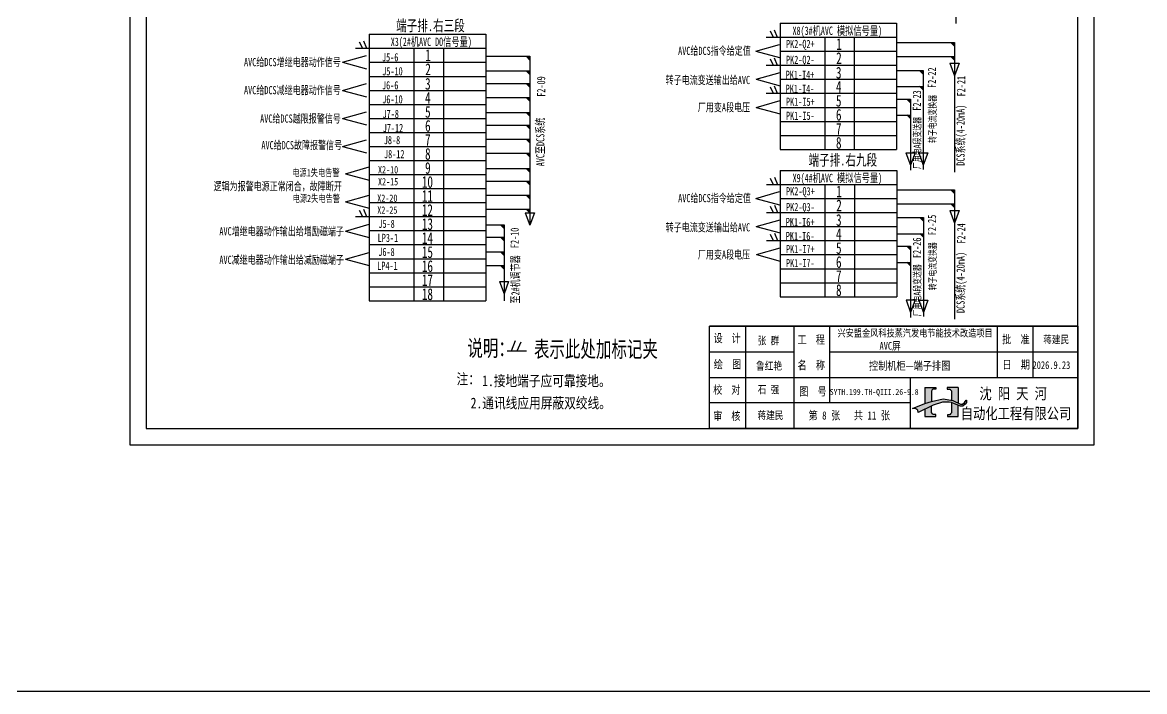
# Model space of a CAD drawing. Header units: millimetres. Extents: x -2527 to 7788, y -1442 to 1215.
# Drawn here: x 4668 to 5359, y -1442 to -1030 of the extents above; entities that cross this region are included whole.
import ezdxf

# ---------------------------------------------------------------- set-up
doc = ezdxf.new("R2010")
doc.units = ezdxf.units.MM
doc.header["$MEASUREMENT"] = 0
doc.styles.add('_HZTXT', font='', dxfattribs={"width": 0.8})
doc.styles.get("Standard").update_dxf_attribs({"font": '', "width": 0.7, "height": 6})
doc.styles.get('_HZTXT').set_extended_font_data('SimSun')
doc.styles.get('Standard').set_extended_font_data('SimSun')

msp = doc.modelspace()

# ---------------------------------------------------------------- hatches: boundary and pattern name
for points in [[(5239.63, -1042.34), (5241.88, -1044.6), (5241.88, -1042.34)], [(4978.13, -1050.86), (4980.39, -1053.13), (4980.39, -1050.86)], [(5239.63, -1050.98), (5241.88, -1053.24), (5241.88, -1050.98)], [(4978.13, -1059.77), (4980.39, -1062.04), (4980.39, -1059.77)], [(5220.43, -1059.5), (5222.69, -1061.77), (5222.69, -1059.5)], [(4978.13, -1067.6), (4980.39, -1069.87), (4980.39, -1067.6)], [(5220.43, -1069.28), (5222.69, -1071.55), (5222.69, -1069.28)], [(4978.13, -1076.16), (4980.39, -1078.43), (4980.39, -1076.16)], [(5212.6, -1077.16), (5214.86, -1079.42), (5214.86, -1077.16)], [(4978.13, -1085.42), (4980.39, -1087.69), (4980.39, -1085.42)], [(5212.6, -1086.94), (5214.86, -1089.21), (5214.86, -1086.94)], [(4978.13, -1093.25), (4980.39, -1095.51), (4980.39, -1093.25)], [(4978.13, -1101.89), (4980.38, -1104.15), (4980.38, -1101.89)], [(4978.13, -1110.53), (4980.38, -1112.79), (4980.38, -1110.53)], [(4978.13, -1119.98), (4980.39, -1122.25), (4980.39, -1119.98)], [(4978.13, -1127.81), (4980.39, -1130.07), (4980.39, -1127.81)], [(5239.66, -1133.08), (5241.92, -1135.35), (5241.92, -1133.08)], [(4978.13, -1136.45), (4980.38, -1138.71), (4980.38, -1136.45)], [(4978.13, -1145.09), (4980.38, -1147.35), (4980.38, -1145.09)], [(5239.66, -1141.72), (5241.92, -1143.99), (5241.92, -1141.72)], [(5220.47, -1150.24), (5222.73, -1152.51), (5222.73, -1150.24)], [(4962.19, -1154.59), (4964.45, -1156.86), (4964.45, -1154.59)], [(5220.47, -1160.03), (5222.73, -1162.3), (5222.73, -1160.03)], [(4962.19, -1162.2), (4964.45, -1164.47), (4964.45, -1162.2)], [(5212.64, -1167.9), (5214.9, -1170.17), (5214.9, -1167.9)], [(4962.19, -1171.33), (4964.45, -1173.6), (4964.45, -1171.33)], [(4962.19, -1179.73), (4964.45, -1182), (4964.45, -1179.73)], [(5212.64, -1177.68), (5214.9, -1179.95), (5214.9, -1177.68)]]:
    msp.add_hatch(color=0).paths.add_polyline_path(points)
h = msp.add_hatch(color=0)
h.paths.add_polyline_path([(5244.16, -1254.79), (5237.36, -1254.79), (5237.36, -1255.99), (5238.83, -1255.99, -0.099172), (5240.17, -1256.88), (5240.17, -1262.86), (5240.82, -1262.99), (5244.18, -1264.54)])
h.paths.add_polyline_path([(5223.7, -1264.84), (5227.77, -1263.54), (5227.77, -1257.07), (5228.18, -1256.41), (5228.88, -1255.88), (5230.38, -1255.88), (5230.38, -1254.84), (5223.7, -1254.84)])
h.paths.add_polyline_path([(5228.71, -1265.82), (5234.49, -1263.85), (5238.72, -1263.85), (5240.18, -1264.18), (5241.99, -1264.92), (5245.71, -1266.43), (5246.99, -1266.43), (5248.44, -1265.19), (5249.26, -1264.09), (5249.26, -1262.6), (5249.15, -1262.74), (5248.02, -1264.21), (5246.91, -1265.12), (5245.56, -1265.18), (5240.82, -1262.99), (5234.88, -1261.82), (5227.71, -1263.56), (5223.74, -1264.83), (5216.02, -1267.74), (5218.13, -1268.06), (5219.43, -1268.93), (5219.47, -1270.26)])
h.paths.add_polyline_path([(5227.67, -1270.24), (5227.68, -1266.31), (5223.67, -1268.24), (5223.67, -1272.83), (5230.49, -1272.83), (5230.49, -1271.57), (5228.85, -1271.57), (5228.36, -1271.02)])
h.paths.add_polyline_path([(5244.18, -1265.81), (5241.99, -1264.92), (5240.18, -1264.18), (5240.18, -1270.4), (5239.5, -1271.12), (5238.98, -1271.67), (5237.56, -1271.67), (5237.56, -1272.71), (5244.18, -1272.71)])

# ---------------------------------------------------------------- linework, layer by layer
at = {"color": 0}
for p, q in [((5242.78, -950.87), (5242.78, -1030.68)), ((5134.53, -1030.45), (5206.28, -1030.45)), ((5134.53, -1030.45), (5202.64, -1030.45)), ((5134.53, -1030.45), (5134.53, -1108.21)), ((5158, -1030.45), (5202.64, -1030.45)), ((5158, -1030.45), (5202.64, -1030.45)), ((5206.28, -1030.45), (5206.28, -1108.21)), ((4881.44, -1037.28), (4953.19, -1037.28)), ((4881.44, -1037.28), (4949.55, -1037.28)), ((4953.19, -1037.28), (4953.19, -1201.44)), ((5119.45, -1047.64), (5134.15, -1043.49)), ((5134.53, -1039.09), (5206.28, -1039.09)), ((5134.53, -1039.09), (5202.64, -1039.09)), ((5158, -1039.09), (5202.64, -1039.09)), ((5158, -1039.09), (5202.64, -1039.09)), ((5162.06, -1039.09), (5162.06, -1108.21)), ((5180.19, -1039.09), (5180.19, -1108.21)), ((5206.28, -1042.34), (5241.88, -1042.34)), ((5239.63, -1042.34), (5241.88, -1044.6)), ((5241.88, -1042.34), (5241.88, -1122.14)), ((4864.97, -1054.56), (4879.67, -1050.41)), ((4881.44, -1045.92), (4953.19, -1045.92)), ((4881.44, -1045.92), (4949.55, -1045.92)), ((4904.91, -1045.92), (4949.55, -1045.92)), ((4904.91, -1045.92), (4949.55, -1045.92)), ((4908.97, -1045.92), (4908.97, -1201.44)), ((4927.1, -1045.92), (4927.1, -1201.44)), ((5119.45, -1047.64), (5134.15, -1051.56)), ((5134.53, -1047.73), (5206.28, -1047.73)), ((5134.53, -1047.73), (5202.64, -1047.73)), ((5158, -1047.73), (5202.64, -1047.73)), ((5158, -1047.73), (5202.64, -1047.73)), ((4864.97, -1054.56), (4879.67, -1058.48)), ((4881.44, -1054.56), (4953.19, -1054.56)), ((4881.44, -1054.56), (4949.55, -1054.56)), ((4904.91, -1054.56), (4949.55, -1054.56)), ((4904.91, -1054.56), (4949.55, -1054.56)), ((4953.19, -1050.86), (4980.39, -1050.86)), ((4978.13, -1050.86), (4980.39, -1053.13)), ((4980.39, -1050.86), (4980.39, -1154.93)), ((5134.53, -1056.37), (5206.28, -1056.37)), ((5134.53, -1056.37), (5202.64, -1056.37)), ((5158, -1056.37), (5202.64, -1056.37)), ((5158, -1056.37), (5202.64, -1056.37)), ((5158, -1056.37), (5202.64, -1056.37)), ((5158, -1056.37), (5202.64, -1056.37)), ((5206.28, -1050.98), (5241.88, -1050.98)), ((5239.05, -1055.18), (5241.88, -1062.85)), ((5239.05, -1055.18), (5244.72, -1055.18)), ((5239.63, -1050.98), (5241.88, -1053.24)), ((5244.72, -1055.18), (5241.88, -1062.85)), ((4881.44, -1063.2), (4953.19, -1063.2)), ((4881.44, -1063.2), (4949.55, -1063.2)), ((4904.91, -1063.2), (4949.55, -1063.2)), ((4904.91, -1063.2), (4949.55, -1063.2)), ((4904.91, -1063.2), (4949.55, -1063.2)), ((4904.91, -1063.2), (4949.55, -1063.2)), ((4953.19, -1059.77), (4980.39, -1059.77)), ((4978.13, -1059.77), (4980.39, -1062.04)), ((5119.77, -1065.01), (5134.48, -1060.86)), ((5220.43, -1059.5), (5222.69, -1061.77)), ((5222.7, -1059.5), (5222.7, -1120.49)), ((4864.97, -1071.84), (4879.67, -1067.69)), ((4953.19, -1067.6), (4980.39, -1067.6)), ((4978.13, -1067.6), (4980.39, -1069.87)), ((5119.77, -1065.01), (5134.48, -1068.94)), ((5134.53, -1065.01), (5206.28, -1065.01)), ((5134.53, -1065.01), (5202.64, -1065.01)), ((5220.43, -1069.28), (5222.69, -1071.55)), ((4864.97, -1071.84), (4879.67, -1075.76)), ((4881.44, -1071.84), (4953.19, -1071.84)), ((4881.44, -1071.84), (4949.55, -1071.84)), ((4953.19, -1076.16), (4980.39, -1076.16)), ((4978.13, -1076.16), (4980.39, -1078.43)), ((5119.83, -1082.29), (5134.53, -1078.14)), ((5134.53, -1073.65), (5206.28, -1073.65)), ((5134.53, -1073.65), (5202.64, -1073.65)), ((5212.6, -1077.16), (5214.86, -1079.42)), ((5214.87, -1077.16), (5214.87, -1120.99)), ((4864.97, -1089.12), (4879.67, -1084.97)), ((4881.44, -1080.48), (4953.19, -1080.48)), ((4881.44, -1080.48), (4949.55, -1080.48)), ((5119.83, -1082.29), (5134.53, -1086.22)), ((5134.53, -1082.29), (5206.28, -1082.29)), ((5134.53, -1082.29), (5202.64, -1082.29)), ((5158, -1082.29), (5202.64, -1082.29)), ((5158, -1082.29), (5202.64, -1082.29)), ((4864.97, -1089.12), (4879.67, -1093.04)), ((4881.44, -1089.12), (4953.19, -1089.12)), ((4881.44, -1089.12), (4949.55, -1089.12)), ((4904.91, -1089.12), (4949.55, -1089.12)), ((4904.91, -1089.12), (4949.55, -1089.12)), ((4953.19, -1085.42), (4980.39, -1085.42)), ((4978.13, -1085.42), (4980.39, -1087.69)), ((5134.53, -1090.93), (5206.28, -1090.93)), ((5134.53, -1090.93), (5202.64, -1090.93)), ((5158, -1090.93), (5202.64, -1090.93)), ((5158, -1090.93), (5202.64, -1090.93)), ((5212.6, -1086.94), (5214.86, -1089.21)), ((4881.44, -1097.76), (4953.19, -1097.76)), ((4881.44, -1097.76), (4949.55, -1097.76)), ((4904.91, -1097.76), (4949.55, -1097.76)), ((4904.91, -1097.76), (4949.55, -1097.76)), ((4953.19, -1093.25), (4980.39, -1093.25)), ((4978.13, -1093.25), (4980.39, -1095.51)), ((4864.97, -1106.4), (4879.67, -1102.25)), ((4953.19, -1101.89), (4980.39, -1101.89)), ((4978.13, -1101.89), (4980.38, -1104.15)), ((5134.53, -1099.57), (5206.28, -1099.57)), ((5134.53, -1099.57), (5202.64, -1099.57)), ((5158, -1099.57), (5202.64, -1099.57)), ((5158, -1099.57), (5202.64, -1099.57)), ((4864.97, -1106.4), (4879.67, -1110.32)), ((4881.44, -1106.4), (4953.19, -1106.4)), ((4881.44, -1106.4), (4949.55, -1106.4)), ((4904.91, -1106.4), (4949.55, -1106.4)), ((4904.91, -1106.4), (4949.55, -1106.4)), ((4953.19, -1110.53), (4980.39, -1110.53)), ((4978.13, -1110.53), (4980.38, -1112.79)), ((5134.53, -1108.21), (5206.28, -1108.21)), ((5134.53, -1108.21), (5202.64, -1108.21)), ((5158, -1108.21), (5202.64, -1108.21)), ((5158, -1108.21), (5202.64, -1108.21)), ((5158, -1108.21), (5202.64, -1108.21)), ((5158, -1108.21), (5202.64, -1108.21)), ((5158, -1108.21), (5202.64, -1108.21)), ((5158, -1108.21), (5202.64, -1108.21)), ((5212.04, -1110.22), (5214.87, -1117.9)), ((5212.04, -1110.22), (5217.7, -1110.22)), ((5217.7, -1110.22), (5214.87, -1117.9)), ((5219.87, -1110.29), (5222.7, -1117.97)), ((5219.87, -1110.29), (5225.53, -1110.29)), ((5225.53, -1110.29), (5222.7, -1117.97)), ((4866.74, -1123.18), (4881.44, -1119.03)), ((4881.44, -1115.04), (4953.19, -1115.04)), ((4881.44, -1115.04), (4949.55, -1115.04)), ((4904.91, -1115.04), (4949.55, -1115.04)), ((4904.91, -1115.04), (4949.55, -1115.04)), ((4904.91, -1115.04), (4949.55, -1115.04)), ((4904.91, -1115.04), (4949.55, -1115.04)), ((4904.91, -1115.04), (4949.55, -1115.04)), ((4904.91, -1115.04), (4949.55, -1115.04)), ((4866.74, -1123.18), (4881.44, -1127.1)), ((4881.44, -1123.68), (4953.19, -1123.68)), ((4881.44, -1123.68), (4949.55, -1123.68)), ((4904.91, -1123.68), (4949.55, -1123.68)), ((4904.91, -1123.68), (4949.55, -1123.68)), ((4953.19, -1119.98), (4980.39, -1119.98)), ((4978.13, -1119.98), (4980.39, -1122.25)), ((5134.57, -1121.2), (5206.32, -1121.2)), ((5134.57, -1121.2), (5202.68, -1121.2)), ((5134.57, -1121.2), (5134.57, -1198.96)), ((5158.04, -1121.2), (5202.68, -1121.2)), ((5158.04, -1121.2), (5202.68, -1121.2)), ((5206.32, -1121.2), (5206.32, -1198.96)), ((4881.44, -1132.32), (4953.19, -1132.32)), ((4881.44, -1132.32), (4949.55, -1132.32)), ((4904.91, -1132.32), (4949.55, -1132.32)), ((4904.91, -1132.32), (4949.55, -1132.32)), ((4953.19, -1127.81), (4980.39, -1127.81)), ((4978.13, -1127.81), (4980.39, -1130.07)), ((5134.57, -1129.84), (5206.32, -1129.84)), ((5134.57, -1129.84), (5202.68, -1129.84)), ((5158.04, -1129.84), (5202.68, -1129.84)), ((5158.04, -1129.84), (5202.68, -1129.84)), ((5162.1, -1129.84), (5162.1, -1198.96)), ((5180.23, -1129.84), (5180.23, -1198.96)), ((5206.32, -1133.08), (5241.92, -1133.08)), ((5239.66, -1133.08), (5241.92, -1135.35)), ((5241.92, -1133.08), (5241.92, -1212.88)), ((4866.74, -1140.46), (4881.44, -1136.31)), ((4866.74, -1140.46), (4881.44, -1144.38)), ((4953.19, -1136.45), (4980.39, -1136.45)), ((4978.13, -1136.45), (4980.38, -1138.71)), ((5119.49, -1138.38), (5134.19, -1134.23)), ((5119.49, -1138.38), (5134.19, -1142.3)), ((5134.57, -1138.48), (5206.32, -1138.48)), ((5134.57, -1138.48), (5202.68, -1138.48)), ((5158.04, -1138.48), (5202.68, -1138.48)), ((5158.04, -1138.48), (5202.68, -1138.48)), ((4881.44, -1140.96), (4949.55, -1140.96)), ((4881.44, -1140.96), (4953.19, -1140.96)), ((4953.19, -1145.09), (4980.39, -1145.09)), ((4977.56, -1147.26), (4980.39, -1154.93)), ((4977.56, -1147.26), (4983.22, -1147.26)), ((4978.13, -1145.09), (4980.38, -1147.35)), ((4983.22, -1147.26), (4980.39, -1154.93)), ((5134.57, -1147.12), (5206.32, -1147.12)), ((5134.57, -1147.12), (5202.68, -1147.12)), ((5158.04, -1147.12), (5202.68, -1147.12)), ((5158.04, -1147.12), (5202.68, -1147.12)), ((5158.04, -1147.12), (5202.68, -1147.12)), ((5158.04, -1147.12), (5202.68, -1147.12)), ((5206.32, -1141.72), (5241.92, -1141.72)), ((5239.09, -1145.92), (5241.92, -1153.59)), ((5239.09, -1145.92), (5244.75, -1145.92)), ((5239.66, -1141.72), (5241.92, -1143.99)), ((5244.75, -1145.92), (5241.92, -1153.59)), ((4881.44, -1149.6), (4949.55, -1149.6)), ((4881.44, -1149.6), (4953.19, -1149.6)), ((5119.81, -1155.76), (5134.51, -1151.61)), ((5220.47, -1150.24), (5222.73, -1152.51)), ((5222.74, -1150.24), (5222.74, -1211.23)), ((4866.74, -1158.51), (4881.44, -1154.36)), ((4866.74, -1158.51), (4881.44, -1162.44)), ((4881.44, -1158.24), (4953.19, -1158.24)), ((4953.19, -1154.6), (4964.46, -1154.6)), ((4962.19, -1154.59), (4964.45, -1156.86)), ((4964.46, -1154.6), (4964.46, -1201.51)), ((5119.81, -1155.76), (5134.51, -1159.68)), ((5134.57, -1155.76), (5206.32, -1155.76)), ((5134.57, -1155.76), (5202.68, -1155.76)), ((5220.47, -1160.03), (5222.73, -1162.3)), ((4881.44, -1166.88), (4953.19, -1166.88)), ((4953.19, -1162.21), (4964.46, -1162.21)), ((4962.19, -1162.2), (4964.45, -1164.47)), ((5134.57, -1164.4), (5206.32, -1164.4)), ((5134.57, -1164.4), (5202.68, -1164.4)), ((5212.64, -1167.9), (5214.9, -1170.17)), ((5214.91, -1167.9), (5214.91, -1211.73)), ((4866.74, -1175.79), (4881.44, -1171.64)), ((4953.19, -1171.34), (4964.46, -1171.34)), ((4962.19, -1171.33), (4964.45, -1173.6)), ((5119.87, -1173.04), (5134.57, -1168.89)), ((5119.87, -1173.04), (5134.57, -1176.96)), ((5134.57, -1173.04), (5206.32, -1173.04)), ((5134.57, -1173.04), (5202.68, -1173.04)), ((5158.04, -1173.04), (5202.68, -1173.04)), ((5158.04, -1173.04), (5202.68, -1173.04)), ((4866.74, -1175.79), (4881.44, -1179.72)), ((4881.44, -1175.52), (4953.19, -1175.52)), ((4953.19, -1179.74), (4964.46, -1179.74)), ((4962.19, -1179.73), (4964.45, -1182)), ((5134.57, -1181.68), (5206.32, -1181.68)), ((5134.57, -1181.68), (5202.68, -1181.68)), ((5158.04, -1181.68), (5202.68, -1181.68)), ((5158.04, -1181.68), (5202.68, -1181.68)), ((5212.64, -1177.68), (5214.9, -1179.95)), ((4881.44, -1184.16), (4953.19, -1184.16)), ((4881.44, -1192.8), (4953.19, -1192.8)), ((4961.63, -1189.55), (4967.29, -1189.55)), ((4961.63, -1189.55), (4964.46, -1197.22)), ((4967.29, -1189.55), (4964.46, -1197.22)), ((5134.57, -1190.32), (5206.32, -1190.32)), ((5134.57, -1190.32), (5202.68, -1190.32)), ((5158.04, -1190.32), (5202.68, -1190.32)), ((5158.04, -1190.32), (5202.68, -1190.32)), ((4881.44, -1201.44), (4953.19, -1201.44)), ((5134.57, -1198.96), (5206.32, -1198.96)), ((5134.57, -1198.96), (5202.68, -1198.96)), ((5158.04, -1198.96), (5202.68, -1198.96)), ((5158.04, -1198.96), (5202.68, -1198.96)), ((5158.04, -1198.96), (5202.68, -1198.96)), ((5158.04, -1198.96), (5202.68, -1198.96)), ((5158.04, -1198.96), (5202.68, -1198.96)), ((5158.04, -1198.96), (5202.68, -1198.96)), ((5212.08, -1200.97), (5214.91, -1208.64)), ((5212.08, -1200.97), (5217.74, -1200.97)), ((5217.74, -1200.97), (5214.91, -1208.64)), ((5219.91, -1201.04), (5222.74, -1208.71)), ((5219.91, -1201.04), (5225.57, -1201.04)), ((5225.57, -1201.04), (5222.74, -1208.71)), ((5317.91, -1217.14), (5091.11, -1217.14)), ((5091.11, -1217.14), (5317.91, -1217.14)), ((5091.11, -1280.14), (5091.11, -1217.14)), ((5113.15, -1217.14), (5113.15, -1280.14)), ((5142.89, -1217.14), (5142.89, -1280.14)), ((5164.93, -1217.14), (5164.93, -1264.39)), ((5268.23, -1217.14), (5268.23, -1248.64)), ((5290.27, -1217.14), (5290.27, -1248.64)), ((5317.91, -1217.14), (5317.91, -1280.14)), ((5317.91, -1217.14), (5317.91, -1248.64)), ((5091.11, -1232.89), (5142.89, -1232.89)), ((5164.93, -1232.89), (5317.91, -1232.89)), ((5091.11, -1248.64), (5317.91, -1248.64)), ((5214.61, -1248.64), (5214.61, -1280.14)), ((5223.7, -1254.84), (5223.7, -1264.84)), ((5223.7, -1254.84), (5230.38, -1254.84)), ((5228.18, -1256.41), (5227.77, -1257.07)), ((5227.77, -1257.07), (5227.77, -1257.07)), ((5227.77, -1257.07), (5227.77, -1263.54)), ((5228.88, -1255.88), (5228.18, -1256.41)), ((5230.38, -1255.88), (5228.88, -1255.88)), ((5228.88, -1255.88), (5228.88, -1255.88)), ((5230.38, -1254.84), (5230.38, -1255.88)), ((5244.16, -1254.79), (5237.36, -1254.79)), ((5237.36, -1254.79), (5237.36, -1255.99)), ((5237.36, -1255.99), (5238.83, -1255.99)), ((5240.17, -1256.88), (5240.17, -1262.86)), ((5244.16, -1254.79), (5244.18, -1264.54)), ((5214.61, -1264.39), (5091.11, -1264.39)), ((5216.02, -1267.74), (5223.74, -1264.83)), ((5223.74, -1264.83), (5227.71, -1263.56)), ((5227.71, -1263.56), (5234.88, -1261.82)), ((5234.49, -1263.85), (5228.71, -1265.82)), ((5238.72, -1263.85), (5234.49, -1263.85)), ((5234.88, -1261.82), (5240.82, -1262.99)), ((5240.18, -1264.18), (5238.72, -1263.85)), ((5241.99, -1264.92), (5240.18, -1264.18)), ((5240.18, -1264.18), (5240.18, -1270.4)), ((5240.82, -1262.99), (5245.56, -1265.18)), ((5246.91, -1265.12), (5248.02, -1264.21)), ((5248.02, -1264.21), (5249.15, -1262.74)), ((5249.26, -1264.09), (5248.44, -1265.19)), ((5249.15, -1262.74), (5249.26, -1262.6)), ((5249.26, -1262.6), (5249.26, -1264.09)), ((5218.13, -1268.06), (5216.02, -1267.74)), ((5219.43, -1268.93), (5218.13, -1268.06)), ((5219.47, -1270.26), (5219.43, -1268.93)), ((5228.71, -1265.82), (5219.47, -1270.26)), ((5223.67, -1268.24), (5223.67, -1272.83)), ((5227.67, -1270.24), (5227.68, -1266.31)), ((5228.36, -1271.02), (5227.67, -1270.24)), ((5228.85, -1271.57), (5228.36, -1271.02)), ((5230.49, -1271.57), (5228.85, -1271.57)), ((5230.49, -1272.83), (5230.49, -1271.57)), ((5238.98, -1271.67), (5237.56, -1271.67)), ((5237.56, -1271.67), (5237.56, -1272.71)), ((5239.5, -1271.12), (5238.98, -1271.67)), ((5240.18, -1270.4), (5239.5, -1271.12)), ((5245.71, -1266.43), (5241.99, -1264.92)), ((5244.18, -1272.71), (5244.18, -1265.81)), ((5245.56, -1265.18), (5246.91, -1265.12)), ((5246.99, -1266.43), (5245.71, -1266.43)), ((5248.44, -1265.19), (5246.99, -1266.43)), ((5223.67, -1272.83), (5230.49, -1272.83)), ((5237.56, -1272.71), (5244.18, -1272.71)), ((5317.91, -1280.14), (5091.11, -1280.14)), ((5317.91, -1280.14), (5091.11, -1280.14))]:
    msp.add_line(p, q, dxfattribs=at)
at = {"color": 0, "lineweight": -3, "ltscale": 1000}
for p, q in [((5128.4, -1035.09), (5130.26, -1039.09)), ((5130.92, -1034.57), (5132.76, -1039.09)), ((4875.31, -1041.92), (4877.17, -1045.92)), ((4877.83, -1041.4), (4879.67, -1045.92)), ((4881.44, -1037.28), (4881.44, -1201.44)), ((5125.99, -1039.09), (5134.53, -1039.09)), ((4872.9, -1045.92), (4881.44, -1045.92)), ((5125.99, -1056.37), (5134.53, -1056.37)), ((5128.4, -1052.37), (5130.26, -1056.37)), ((5130.92, -1051.85), (5132.76, -1056.37)), ((5206.28, -1059.5), (5222.7, -1059.5)), ((5128.4, -1069.65), (5130.26, -1073.65)), ((5130.92, -1069.13), (5132.76, -1073.65)), ((5206.28, -1069.4), (5222.7, -1069.4)), ((5125.99, -1073.65), (5134.53, -1073.65)), ((5206.28, -1077.16), (5214.87, -1077.16)), ((5206.28, -1087.06), (5214.87, -1087.06)), ((5128.44, -1125.84), (5130.3, -1129.84)), ((5130.96, -1125.32), (5132.8, -1129.84)), ((5126.03, -1129.84), (5134.57, -1129.84)), ((4875.31, -1145.6), (4877.17, -1149.6)), ((4877.83, -1145.08), (4879.67, -1149.6)), ((5126.03, -1147.12), (5134.57, -1147.12)), ((5128.44, -1143.12), (5130.3, -1147.12)), ((5130.96, -1142.6), (5132.8, -1147.12)), ((4872.9, -1149.6), (4881.44, -1149.6)), ((5206.32, -1150.24), (5222.74, -1150.24)), ((5128.44, -1160.4), (5130.3, -1164.4)), ((5130.96, -1159.88), (5132.8, -1164.4)), ((5206.32, -1160.14), (5222.74, -1160.14)), ((5126.03, -1164.4), (5134.57, -1164.4)), ((5206.32, -1167.9), (5214.91, -1167.9)), ((5206.32, -1177.8), (5214.91, -1177.8)), ((4971.37, -1226.19), (4968.81, -1232.46)), ((4974.87, -1226.91), (4972.29, -1232.46)), ((4978.22, -1232.46), (4966.35, -1232.46))]:
    msp.add_line(p, q, dxfattribs=at)
at = {"color": 1, "lineweight": -3, "ltscale": 1000}
msp.add_lwpolyline([(-1784.68, -215.41), (7786.06, -215.41), (7786.06, -1442.2), (-1784.68, -1442.2)], close=True, dxfattribs=at)
at = {"color": 0}
for points in [[(4733.91, -450.14), (4733.91, -1290.14), (5327.91, -1290.14), (5327.91, -450.14)], [(4743.91, -475.14), (4743.91, -1280.14), (5317.91, -1280.14), (5317.91, -475.14)]]:
    msp.add_lwpolyline(points, close=True, dxfattribs=at)
msp.add_arc((5237.27, -1259.78), 4.1, 44.99742, 67.65189, dxfattribs=at)

# ---------------------------------------------------------------- texts
at = {"color": 0, "width": 0.7}
for s, height, p in [('端子排.右三段', 6.804, (4898.03, -1035.31)), ('X8(3#机AVC 模拟信号量)', 5.184, (5142.18, -1037.68)), ('X3(2#机AVC DO信号量)', 5.184, (4894.69, -1044.5)), ('PK2-Q2+', 5.04, (5138.14, -1045.76)), ('1', 7.2, (5169.05, -1046.95)), ('J5-6', 5.04, (4889.29, -1053.93)), ('1', 7.2, (4915.95, -1053.77)), ('AVC给DCS指令给定值', 5.04, (5071.69, -1049.99)), ('PK2-Q2-', 5.04, (5138.14, -1055.49)), ('2', 7.2, (5169.05, -1055.59)), ('2', 7.2, (5169.05, -1055.59)), ('AVC给DCS增继电器动作信号', 5.04, (4804.29, -1056.95)), ('J5-10', 5.04, (4889.42, -1062.57)), ('2', 7.2, (4915.95, -1062.41)), ('2', 7.2, (4915.95, -1062.41)), ('3', 7.2, (5168.9, -1064.55)), ('3', 7.2, (5168.9, -1064.55)), ('3', 7.2, (4915.81, -1071.38)), ('3', 7.2, (4915.81, -1071.38)), ('转子电流变送输出给AVC', 5.04, (5063.99, -1067.98)), ('PK1-I4+', 5.04, (5137.97, -1064.74)), ('AVC给DCS减继电器动作信号', 5.04, (4804.29, -1074.23)), ('J6-6', 5.04, (4889.29, -1071.21)), ('PK1-I4-', 5.04, (5137.97, -1073.38)), ('4', 7.2, (5168.9, -1073.19)), ('4', 7.2, (5168.9, -1073.19)), ('J6-10', 5.04, (4889.42, -1079.85)), ('4', 7.2, (4915.81, -1080.02)), ('4', 7.2, (4915.81, -1080.02)), ('PK1-I5+', 5.04, (5138.12, -1081.36)), ('5', 7.2, (5168.9, -1081.83)), ('5', 7.2, (5168.9, -1081.83)), ('J7-8', 5.04, (4889.61, -1088.88)), ('5', 7.2, (4915.81, -1088.66)), ('5', 7.2, (4915.81, -1088.66)), ('厂用变A段电压', 5.04, (5083.83, -1084.81)), ('PK1-I5-', 5.04, (5138.12, -1090)), ('6', 7.2, (5168.9, -1090.47)), ('6', 7.2, (5168.9, -1090.47)), ('AVC给DCS越限报警信号', 5.04, (4814.22, -1091.73)), ('6', 7.2, (4915.81, -1097.3)), ('6', 7.2, (4915.81, -1097.3)), ('J7-12', 5.04, (4889.74, -1097.52)), ('7', 7.2, (4915.81, -1105.94)), ('7', 7.2, (4915.81, -1105.94)), ('7', 7.2, (5168.9, -1099.11)), ('7', 7.2, (5168.9, -1099.11)), ('AVC给DCS故障报警信号', 5.04, (4815, -1108.11)), ('J8-8', 5.04, (4890.39, -1104.98)), ('8', 7.2, (5168.9, -1107.75)), ('8', 7.2, (5168.9, -1107.75)), ('J8-12', 5.04, (4890.52, -1113.62)), ('8', 7.2, (4915.81, -1114.58)), ('8', 7.2, (4915.81, -1114.58)), ('端子排.右九段', 6.804, (5152.03, -1118.12)), ('电源1失电告警', 4.536, (4834.02, -1124.8)), ('X2-10', 4.536, (4886.81, -1122.99)), ('9', 7.2, (4915.81, -1123.22)), ('9', 7.2, (4915.81, -1123.22)), ('X2-15', 4.536, (4886.82, -1130.33)), ('10', 7.2, (4913.81, -1131.86)), ('10', 7.2, (4913.81, -1131.86)), ('X9(4#机AVC 模拟信号量)', 5.184, (5142.22, -1128.42)), ('11', 7.2, (4913.81, -1140.5)), ('11', 7.2, (4913.81, -1140.5)), ('PK2-Q3+', 5.04, (5138.18, -1136.5)), ('1', 7.2, (5169.09, -1137.69)), ('电源2失电告警', 4.536, (4834.23, -1140.63)), ('X2-20', 4.536, (4886.35, -1140.5)), ('AVC给DCS指令给定值', 5.04, (5071.73, -1140.73)), ('2', 7.2, (5169.09, -1146.33)), ('2', 7.2, (5169.09, -1146.33)), ('X2-25', 4.536, (4886.37, -1147.84)), ('12', 7.2, (4913.81, -1149.14)), ('12', 7.2, (4913.81, -1149.14)), ('PK2-Q3-', 5.04, (5138.18, -1146.24)), ('J5-8', 5.04, (4887.04, -1156.56)), ('13', 7.2, (4913.81, -1157.78)), ('转子电流变送输出给AVC', 5.04, (5064.03, -1158.73)), ('PK1-I6+', 5.04, (5138.01, -1155.48)), ('3', 7.2, (5168.94, -1155.29)), ('3', 7.2, (5168.94, -1155.29)), ('AVC增继电器动作输出给增励磁端子', 5.04, (4789.1, -1161.17)), ('LP3-1', 5.04, (4886.61, -1165.23)), ('14', 7.2, (4913.81, -1166.42)), ('PK1-I6-', 5.04, (5138.01, -1164.12)), ('4', 7.2, (5168.94, -1163.93)), ('4', 7.2, (5168.94, -1163.93)), ('15', 7.2, (4913.81, -1175.06)), ('PK1-I7+', 5.04, (5138.15, -1172.11)), ('5', 7.2, (5168.94, -1172.57)), ('5', 7.2, (5168.94, -1172.57)), ('AVC减继电器动作输出给减励磁端子', 5.04, (4789.11, -1178.75)), ('J6-8', 5.04, (4887, -1173.86)), ('厂用变A段电压', 5.04, (5083.87, -1175.56)), ('6', 7.2, (5168.94, -1181.21)), ('6', 7.2, (5168.94, -1181.21)), ('LP4-1', 5.04, (4886.33, -1182.4)), ('16', 7.2, (4913.81, -1183.7)), ('PK1-I7-', 5.04, (5138.15, -1180.75)), ('17', 7.2, (4913.81, -1192.34)), ('7', 7.2, (5168.94, -1189.85)), ('7', 7.2, (5168.94, -1189.85)), ('18', 7.2, (4913.81, -1200.98)), ('8', 7.2, (5168.94, -1198.49)), ('8', 7.2, (5168.94, -1198.49)), ('说明：', 10, (4941.85, -1235.64)), ('表示此处加标记夹', 10, (4982.85, -1236.27))]:
    msp.add_text(s, height=height, dxfattribs=at).set_placement(p)
for s, height, p in [('F2-09', 5.04, (4989.8, -1075.75)), ('F2-22', 5.04, (5230.53, -1070.31)), ('F2-21', 5.04, (5248.53, -1075.52)), ('F2-23', 5.04, (5221.28, -1084.39)), ('转子电流变换器', 4.32, (5230.53, -1104.27)), ('DCS系统(4-20mA)', 5.04, (5248.16, -1118.26)), ('AVC至DCS系统', 5.04, (4989.32, -1118.62)), ('厂用电A段变送器', 4.32, (5221.1, -1120.29)), ('F2-25', 5.04, (5230.57, -1161.06)), ('F2-10', 5.04, (4973.5, -1169.03)), ('F2-24', 5.04, (5248.57, -1166.27)), ('F2-26', 5.04, (5221.32, -1175.14)), ('转子电流变换器', 4.32, (5230.57, -1195.01)), ('至2#机调节器', 5.04, (4973.96, -1203.16)), ('DCS系统(4-20mA)', 5.04, (5248.2, -1209)), ('厂用电A段变送器', 4.32, (5221.14, -1211.03))]:
    msp.add_text(s, height=height, rotation=90, dxfattribs=at).set_placement(p)
at = {"color": 1, "width": 0.7}
msp.add_text('逻辑为报警电源正常闭合，故障断开', height=5.04, dxfattribs=at).set_placement((4785.51, -1133.43))
at = {"color": 0, "style": '_HZTXT', "width": 0.8}
for s, height, p in [('设  计', 5.04, (5093.48, -1227.05)), ('张 群', 4.752, (5120.7, -1228.36)), ('工\u3000程', 5.04, (5145.22, -1227.92)), ('兴安盟金风科技蒸汽发电节能技术改造项目', 4.4906, (5169.87, -1223.58)), ('批\u3000准', 5.04, (5271.26, -1227.73)), ('蒋建民', 4.752, (5296.59, -1227.67)), ('AVC屏', 4.752, (5195.73, -1231.61)), ('绘\u3000图', 5.04, (5093.63, -1243.16)), ('鲁红艳', 4.752, (5119.72, -1243.95)), ('名\u3000称', 5.04, (5145.22, -1243.67)), ('控制机柜—端子排图', 5.04, (5189.26, -1244.03)), ('日\u3000期', 5.04, (5271.44, -1243.32)), ('2026.9.23', 4.752, (5289.98, -1243.48)), ('注：', 6.6, (4935.21, -1252.97)), ('1.接地端子应可靠接地。', 6.6, (4950.96, -1254.05)), ('校  对', 5.04, (5093.31, -1258.78)), ('石 强', 4.752, (5120.73, -1258.48)), ('图\u3000号', 5.04, (5146.27, -1259.88)), ('SYTH.199.TH-QIII.26-9.8', 3.645, (5165.08, -1259.42)), ('沈 阳 天 河', 6.93, (5257.29, -1262.07)), ('2.通讯线应用屏蔽双绞线。', 6.6, (4943.89, -1267.73)), ('审  核', 5.04, (5093.33, -1275)), ('蒋建民', 4.752, (5120.57, -1274.4)), ('第 8 张\u3000 共 11 张', 5.04, (5152.01, -1274.6)), ('自动化工程有限公司', 6.93, (5245.8, -1274.34))]:
    msp.add_text(s, height=height, dxfattribs=at).set_placement(p)

doc.saveas('drawing.dxf')
